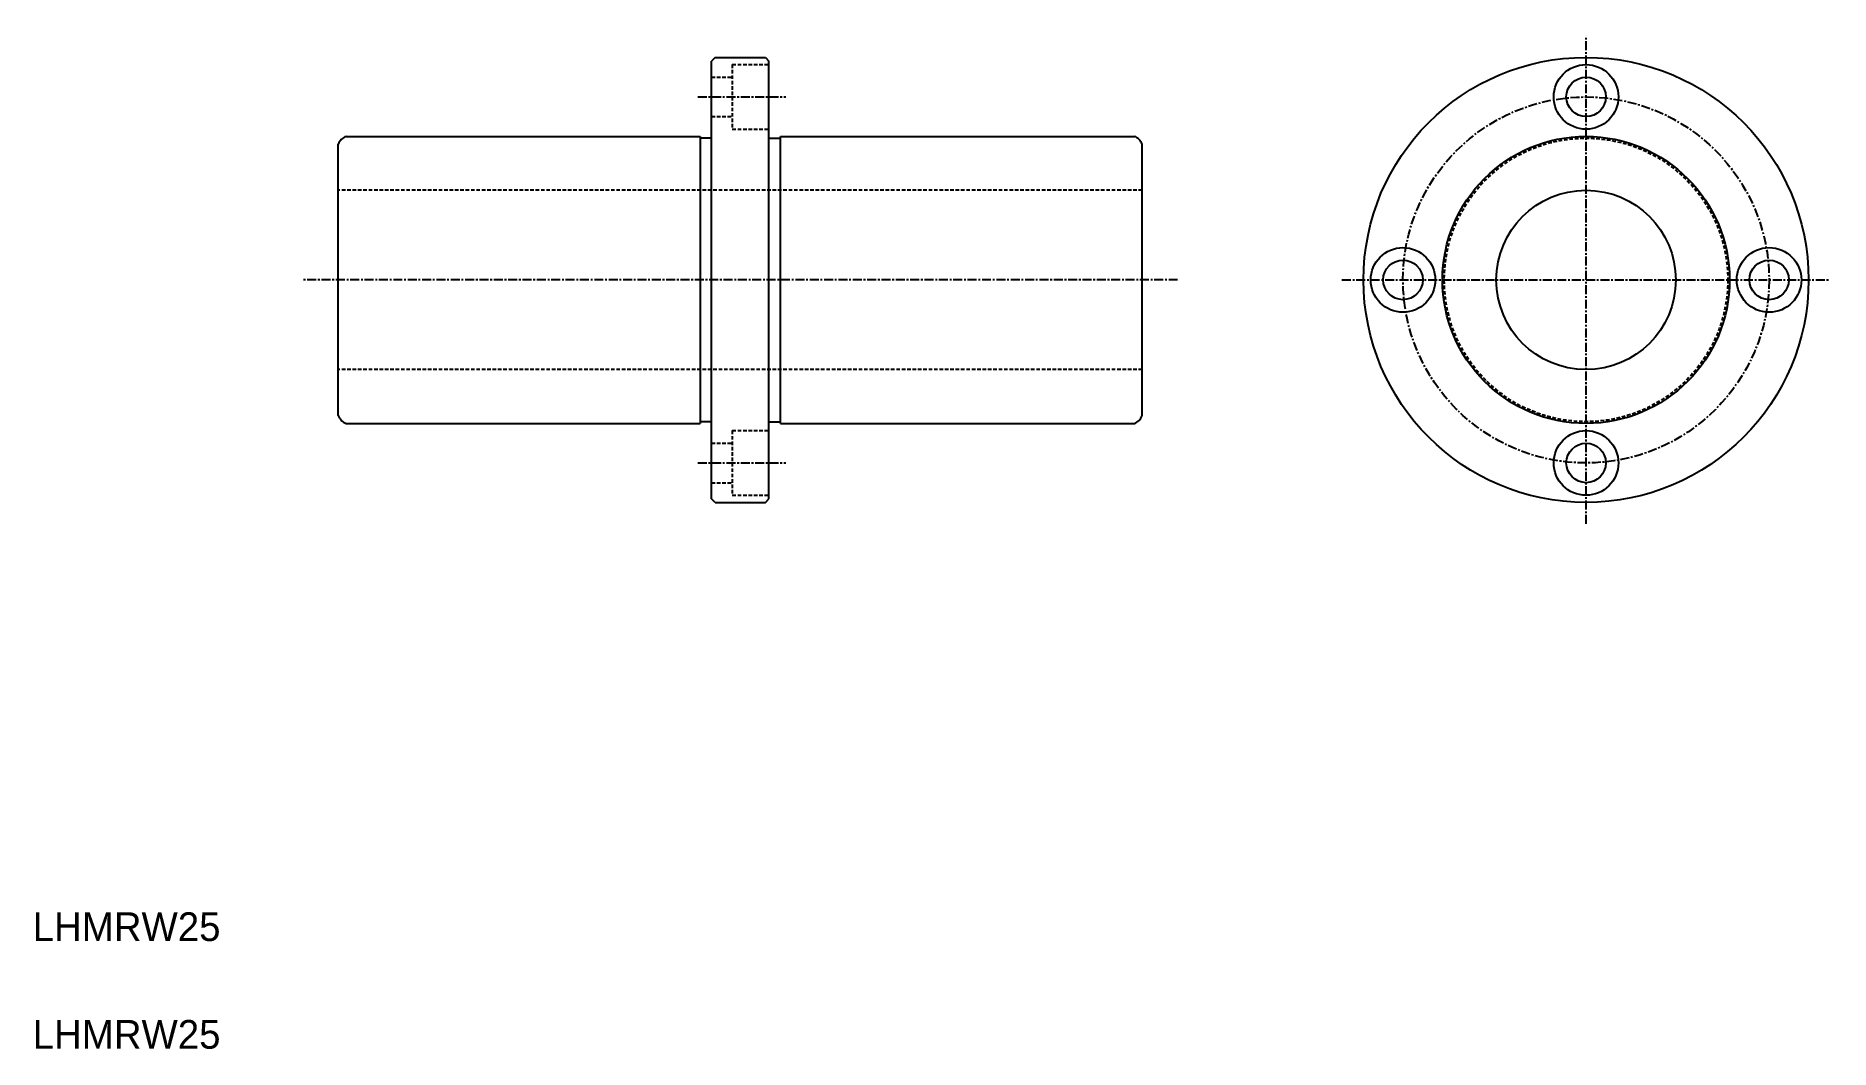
# Model space of a CAD drawing. Extents: x 10 to 260, y 10 to 151.
import ezdxf

# ---------------------------------------------------------------- set-up
doc = ezdxf.new("R2010")
doc.units = 0
doc.linetypes.add('CENTER', pattern=[2, 1.25, -0.25, 0.25, -0.25])
doc.linetypes.add('DASHED', pattern=[0.75, 0.5, -0.25])
doc.layers.get('0').update_dxf_attribs({"linetype": 'CONTINUOUS'})
doc.layers.add('CENTER', color=1, linetype='CENTER')

msp = doc.modelspace()

# ---------------------------------------------------------------- linework, layer by layer
at = {"color": 7, "linetype": 'CONTINUOUS'}
for p, q in [((105.05, 148.11), (104.55, 147.61)), ((104.55, 86.61), (104.55, 147.61)), ((105.05, 148.11), (112.05, 148.11)), ((112.05, 148.11), (112.55, 147.61)), ((112.55, 86.61), (112.55, 147.61)), ((52.55, 98.2), (52.55, 136.02)), ((53.64, 137.11), (102.95, 137.11)), ((102.95, 137.11), (102.95, 97.11)), ((104.55, 136.86), (102.95, 136.86)), ((112.55, 136.86), (114.15, 136.86)), ((114.15, 137.11), (163.46, 137.11)), ((114.15, 97.11), (114.15, 137.11)), ((164.55, 98.2), (164.55, 136.02)), ((53.64, 97.11), (102.95, 97.11)), ((104.55, 97.36), (102.95, 97.36)), ((112.55, 97.36), (114.15, 97.36)), ((114.15, 97.11), (163.46, 97.11)), ((105.05, 86.11), (104.55, 86.61)), ((105.05, 86.11), (112.05, 86.11)), ((112.05, 86.11), (112.55, 86.61))]:
    msp.add_line(p, q, dxfattribs=at)
at = {"color": 3, "linetype": 'DASHED'}
for p, q in [((104.55, 145.36), (107.45, 145.36)), ((107.45, 147.11), (107.45, 138.11)), ((107.45, 147.11), (112.55, 147.11)), ((104.55, 139.86), (107.45, 139.86)), ((107.45, 138.11), (112.55, 138.11)), ((164.55, 129.61), (52.55, 129.61)), ((164.55, 104.61), (52.55, 104.61)), ((107.45, 96.11), (107.45, 87.11)), ((107.45, 96.11), (112.55, 96.11)), ((104.55, 94.36), (107.45, 94.36)), ((104.55, 88.86), (107.45, 88.86)), ((107.45, 87.11), (112.55, 87.11))]:
    msp.add_line(p, q, dxfattribs=at)
at = {"color": 7, "linetype": 'CONTINUOUS'}
for centre, radius in [((226.37, 117.11), 31), ((226.37, 142.61), 4.5), ((226.37, 142.61), 2.75), ((226.37, 117.11), 20), ((226.37, 117.11), 12.5), ((200.87, 117.11), 4.5), ((251.87, 117.11), 4.5), ((200.87, 117.11), 2.75), ((251.87, 117.11), 2.75), ((226.37, 91.61), 4.5), ((226.37, 91.61), 2.75)]:
    msp.add_circle(centre, radius, dxfattribs=at)
at = {"color": 3, "linetype": 'DASHED'}
msp.add_circle((226.37, 117.11), 19.75, dxfattribs=at)
at = {"color": 7, "linetype": 'CONTINUOUS'}
for centre, start, end in [((54.4, 135.26), 112.3316, 157.6684), ((162.7, 135.26), 22.3316, 67.6684), ((54.4, 98.96), 202.3316, 247.6684), ((162.7, 98.96), 292.3316, 337.6684)]:
    msp.add_arc(centre, 2, start, end, dxfattribs=at)
at = {"layer": 'CENTER', "color": 1, "linetype": 'CENTER'}
for p, q in [((226.37, 83.11), (226.37, 151.11)), ((102.63, 142.61), (114.9, 142.61)), ((169.48, 117.11), (47.65, 117.11)), ((192.37, 117.11), (260.37, 117.11)), ((102.63, 91.61), (114.9, 91.61))]:
    msp.add_line(p, q, dxfattribs=at)
msp.add_circle((226.37, 117.11), 25.5, dxfattribs=at)

# ---------------------------------------------------------------- texts
at = {"color": 7, "linetype": 'CONTINUOUS'}
for p in [(10, 25), (10, 10)]:
    msp.add_text('LHMRW25', height=4, dxfattribs=at).set_placement(p)

doc.saveas('drawing.dxf')
